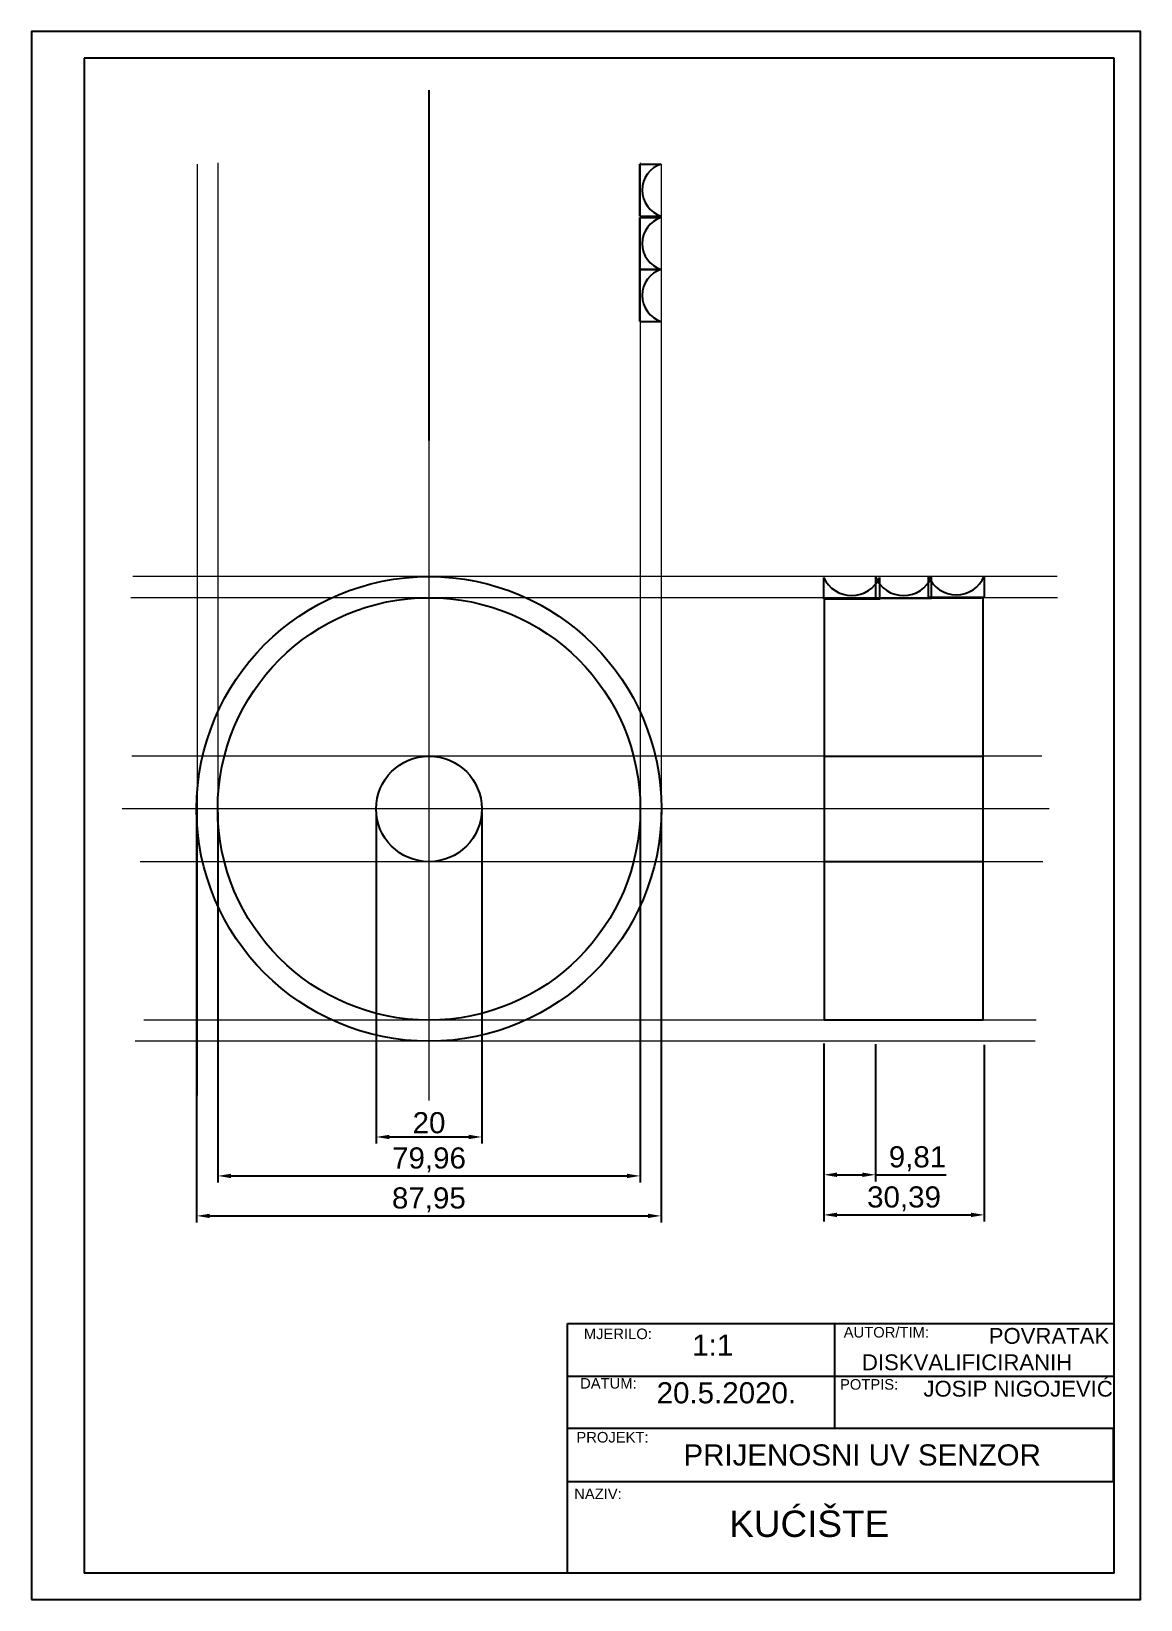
# Model space of a CAD drawing. Header units: millimetres. Extents: x 5078 to 10531, y 3442 to 6971.
# Drawn here: x 5077.8 to 5287.8, y 3441.7 to 3738.7 of the extents above; entities outside this region: 2.
import ezdxf

# ---------------------------------------------------------------- set-up
doc = ezdxf.new("R2010")
doc.units = ezdxf.units.MM
doc.styles.get("Standard").update_dxf_attribs({"font": 'arial.ttf'})
doc.dimstyles.new('ISO-25', dxfattribs={"dimtxt": 2.5, "dimasz": 2.5, "dimexe": 1.25, "dimexo": 0.625, "dimtad": 1, "dimtxsty": 'Standard', "dimcen": 2.5, "dimadec": 0, "dimazin": 0, "dimtfac": 1, "dimtmove": 0, "dimatfit": 3, "dimfxl": 1, "dimarcsym": 0})

# ---------------------------------------------------------------- blocks, each defined once
blk = doc.blocks.new('*D8')
at = {"color": 0, "lineweight": -2, "transparency": 16777216}
for p, q in [((5113.09, 3590.8), (5113.09, 3520.67)), ((5193.05, 3590.8), (5193.05, 3520.67)), ((5115.59, 3521.92), (5190.55, 3521.92))]:
    blk.add_line(p, q, dxfattribs=at)
at = {"color": 0, "transparency": 16777216}
for points in [[(5115.59, 3522.34), (5115.59, 3521.51), (5113.09, 3521.92)], [(5190.55, 3522.34), (5190.55, 3521.51), (5193.05, 3521.92)]]:
    blk.add_solid(points, dxfattribs=at)
at = {"layer": 'Defpoints', "color": 0, "transparency": 16777216}
for p in [(5113.09, 3591.43), (5193.05, 3591.43), (5193.05, 3521.92)]:
    blk.add_point(p, dxfattribs=at)
at = {"color": 0, "transparency": 16777216, "insert": (5153.07, 3524.95), "char_height": 4, "attachment_point": 5}
blk.add_mtext('79,96', dxfattribs=at)
blk = doc.blocks.new('*D9')
at = {"color": 0, "lineweight": -2, "transparency": 16777216}
for p, q in [((5109.07, 3590.8), (5109.07, 3513.1)), ((5197.01, 3590.8), (5197.01, 3513.1)), ((5111.57, 3514.35), (5194.51, 3514.35))]:
    blk.add_line(p, q, dxfattribs=at)
at = {"color": 0, "transparency": 16777216}
for points in [[(5111.57, 3514.77), (5111.57, 3513.94), (5109.07, 3514.35)], [(5194.51, 3514.77), (5194.51, 3513.94), (5197.01, 3514.35)]]:
    blk.add_solid(points, dxfattribs=at)
at = {"layer": 'Defpoints', "color": 0, "transparency": 16777216}
for p in [(5109.07, 3591.43), (5197.01, 3591.43), (5197.01, 3514.35)]:
    blk.add_point(p, dxfattribs=at)
at = {"color": 0, "transparency": 16777216, "insert": (5153.04, 3517.38), "char_height": 4, "attachment_point": 5}
blk.add_mtext('87,95', dxfattribs=at)
blk = doc.blocks.new('*D10')
at = {"color": 0, "lineweight": -2, "transparency": 16777216}
for p, q in [((5143.07, 3590.8), (5143.07, 3528.05)), ((5163.07, 3590.8), (5163.07, 3528.05)), ((5145.57, 3529.3), (5160.57, 3529.3))]:
    blk.add_line(p, q, dxfattribs=at)
at = {"color": 0, "transparency": 16777216}
for points in [[(5145.57, 3529.72), (5145.57, 3528.88), (5143.07, 3529.3)], [(5160.57, 3529.72), (5160.57, 3528.88), (5163.07, 3529.3)]]:
    blk.add_solid(points, dxfattribs=at)
at = {"layer": 'Defpoints', "color": 0, "transparency": 16777216}
for p in [(5143.07, 3591.43), (5163.07, 3591.43), (5163.07, 3529.3)]:
    blk.add_point(p, dxfattribs=at)
at = {"color": 0, "transparency": 16777216, "insert": (5153.07, 3531.97), "char_height": 4, "attachment_point": 5}
blk.add_mtext('20', dxfattribs=at)
blk = doc.blocks.new('*D11')
at = {"color": 0, "lineweight": -2, "transparency": 16777216}
for p, q in [((5227.81, 3546.99), (5227.81, 3513.29)), ((5258.19, 3546.75), (5258.19, 3513.29)), ((5230.31, 3514.54), (5255.69, 3514.54))]:
    blk.add_line(p, q, dxfattribs=at)
at = {"color": 0, "transparency": 16777216}
for points in [[(5230.31, 3514.96), (5230.31, 3514.12), (5227.81, 3514.54)], [(5255.69, 3514.96), (5255.69, 3514.12), (5258.19, 3514.54)]]:
    blk.add_solid(points, dxfattribs=at)
at = {"layer": 'Defpoints', "color": 0, "transparency": 16777216}
for p in [(5227.81, 3547.61), (5258.19, 3547.37), (5258.19, 3514.54)]:
    blk.add_point(p, dxfattribs=at)
at = {"color": 0, "transparency": 16777216, "insert": (5243, 3517.57), "char_height": 4, "attachment_point": 5}
blk.add_mtext('30,39', dxfattribs=at)
blk = doc.blocks.new('*D12')
at = {"color": 0, "lineweight": -2, "transparency": 16777216}
for p, q in [((5227.81, 3546.99), (5227.81, 3520.89)), ((5237.61, 3546.88), (5237.61, 3520.89)), ((5230.31, 3522.14), (5235.11, 3522.14)), ((5237.61, 3522.14), (5250.98, 3522.14))]:
    blk.add_line(p, q, dxfattribs=at)
at = {"color": 0, "transparency": 16777216}
for points in [[(5230.31, 3522.56), (5230.31, 3521.72), (5227.81, 3522.14)], [(5235.11, 3522.56), (5235.11, 3521.72), (5237.61, 3522.14)]]:
    blk.add_solid(points, dxfattribs=at)
at = {"layer": 'Defpoints', "color": 0, "transparency": 16777216}
for p in [(5227.81, 3547.61), (5237.61, 3547.5), (5237.61, 3522.14)]:
    blk.add_point(p, dxfattribs=at)
at = {"color": 0, "transparency": 16777216, "insert": (5245.55, 3525.17), "char_height": 4, "attachment_point": 5}
blk.add_mtext('9,81', dxfattribs=at)

msp = doc.modelspace()

# ---------------------------------------------------------------- linework, layer by layer
for p, q in [((5282.785, 3733.573), (5087.791, 3733.573)), ((5087.791, 3733.573), (5087.791, 3446.679)), ((5282.785, 3446.679), (5282.785, 3733.573)), ((5153.065, 3727.547), (5153.065, 3661.193)), ((5193.01, 3703.685), (5193.01, 3713.552)), ((5193.01, 3713.552), (5197.01, 3713.552)), ((5193.01, 3703.685), (5197.01, 3703.685)), ((5193.01, 3693.564), (5193.01, 3703.432)), ((5193.01, 3703.432), (5197.01, 3703.432)), ((5193.01, 3683.746), (5193.01, 3693.613)), ((5193.01, 3693.613), (5197.01, 3693.613)), ((5193.01, 3693.564), (5197.01, 3693.564)), ((5193.01, 3683.746), (5197.01, 3683.746)), ((5247.601, 3631.482), (5247.601, 3635.482)), ((5227.943, 3581.427), (5227.943, 3601.427)), ((5227.943, 3601.427), (5257.943, 3601.427)), ((5257.943, 3601.427), (5257.943, 3581.427)), ((5257.943, 3581.427), (5227.943, 3581.427)), ((5179.292, 3446.661), (5179.292, 3493.994)), ((5179.292, 3493.994), (5282.746, 3493.994)), ((5229.862, 3493.931), (5229.862, 3474.084)), ((5179.283, 3474.089), (5179.283, 3484.008)), ((5179.283, 3484.008), (5282.654, 3484.008)), ((5282.654, 3474.089), (5179.283, 3474.089)), ((5282.654, 3464.038), (5282.654, 3474.089)), ((5179.283, 3464.038), (5282.654, 3464.038)), ((5282.785, 3446.679), (5087.791, 3446.679))]:
    msp.add_line(p, q)
at = {"linetype": 'Continuous', "lineweight": 5, "ltscale": 2}
for p, q in [((5153.065, 3727.547), (5153.065, 3536.192)), ((5109.147, 3713.541), (5109.147, 3537.143)), ((5113.087, 3713.787), (5113.087, 3520.674)), ((5193.052, 3713.787), (5193.052, 3521.751)), ((5197.015, 3713.552), (5197.015, 3536.572)), ((5272.007, 3635.427), (5096.986, 3635.427)), ((5272.022, 3631.427), (5096.602, 3631.427)), ((5269.101, 3601.427), (5096.78, 3601.427)), ((5270.464, 3591.427), (5095.006, 3591.427)), ((5269.281, 3581.427), (5098.397, 3581.427)), ((5268.045, 3551.427), (5099.083, 3551.427)), ((5267.812, 3547.427), (5097.452, 3547.427))]:
    msp.add_line(p, q, dxfattribs=at)
for points in [[(5077.789, 3441.678), (5287.789, 3441.678), (5287.789, 3738.678), (5077.789, 3738.678), (5077.789, 3441.678)], [(5237.615, 3635.351), (5237.615, 3631.351), (5248.208, 3631.351), (5248.208, 3635.351)], [(5258.194, 3635.482), (5258.194, 3631.482), (5247.601, 3631.482)], [(5227.806, 3631.241), (5238.398, 3631.241), (5238.398, 3635.241)], [(5227.806, 3631.241), (5227.806, 3635.241)], [(5227.943, 3631.427), (5257.943, 3631.427), (5257.943, 3551.427), (5227.943, 3551.427), (5227.943, 3631.427)]]:
    msp.add_lwpolyline(points)
for radius in [44, 40, 10]:
    msp.add_circle((5153.065, 3591.427), radius)
for centre, radius, start, end in [((5198.611, 3708.619), 5.187, 107.96961, 252.03039), ((5198.611, 3698.498), 5.187, 107.96961, 252.03039), ((5198.611, 3688.68), 5.187, 107.96961, 252.03039), ((5242.911, 3637.553), 5.736, 202.57355, 337.42645), ((5252.898, 3637.691), 5.739, 202.64276, 337.35724), ((5233.102, 3637.654), 5.82, 204.49368, 335.50632)]:
    msp.add_arc(centre, radius, start, end)

# ---------------------------------------------------------------- texts
at = {"attachment_point": 1}
for s, width, gutter_width, heights, insert, char_height in [('{\\fArial|b0|i0|c238|p34;^I^I^IPOVRATAK \\PDISKVALIFICIRANIH, }JOSIP NIGOJEVI{\\fArial|b0|i0|c238|p34;Ć}', 69.5078, 104.099, [8.074], (10479.04, 6971.455), 2), ('{\\fArial|b0|i0|c238|p34;^I^I^IPOVRATAK \\PDISKVALIFICIRANIH, }JOSIP NIGOJEVI{\\fArial|b0|i0|c238|p34;Ć}', 69.5078, 104.099, [8.074], (10476.456, 6970.226), 2), ('{\\fArial|b0|i0|c238|p34;MJERILO:}', 96.49223, 104.099, [0], (5182.378, 3493.01), 2), ('{\\fArial|b0|i0|c238|p34;AUTOR/TIM:}', 96.49223, 104.099, [0], (5231.58, 3493.312), 2), ('{\\fArial|b0|i0|c238|p34;^I^IPOVRATAK \\PDISKVALIFICIRANIH}\\P          JOSIP NIGOJEVI{\\fArial|b0|i0|c238|p34;Ć}', 92.30014, 104.099, [27.303], (5235.028, 3493.125), 3), ('1:{\\fArial|b0|i0|c238|p34;1}', 30.02431, 523.883, [0], (5202.904, 3491.882), 4), ('{\\fArial|b0|i0|c238|p34;DATUM:}', 96.49223, 104.099, [0], (5181.677, 3483.642), 2), ('20{\\fArial|b0|i0|c238|p34;.}5{\\fArial|b0|i0|c238|p34;.2020.}', 75.8526, 104.099, [0], (5196.161, 3482.848), 4), ('{\\fArial|b0|i0|c238|p34;POTPIS:}', 96.49223, 104.099, [0], (5230.879, 3483.441), 2), ('{\\fArial|b0|i0|c238|p34;PROJEKT:}', 96.49223, 104.099, [0], (5180.976, 3473.435), 2), ('{\\fArial|b0|i0|c238|p34;PRIJENOSNI UV SENZOR}', 108.38988, 104.099, [11.646], (5201.233, 3471.08), 4), ('{\\fArial|b0|i0|c238|p34;NAZIV:}', 96.49223, 104.099, [0], (5180.556, 3462.707), 2), ('{\\fArial|b0|i0|c238|p34;KUĆIŠTE}', 75.8526, 104.099, [0], (5209.913, 3458.551), 5)]:
    msp.add_mtext_dynamic_manual_height_columns(s, width=width, gutter_width=gutter_width, heights=heights, dxfattribs=dict(at, insert=insert, char_height=char_height))

# ---------------------------------------------------------------- dimensions: what is measured, and where the dimension line sits
for base, p1, p2, picture, middle in [((5197.015, 3514.354), (5109.065, 3591.427), (5197.015, 3591.427), '*D9', (5153.04, 3517.383)), ((5193.0516, 3521.9236), (5113.0867, 3591.4273), (5193.0516, 3591.4273), '*D8', (5153.0692, 3524.9524)), ((5163.065, 3529.3), (5143.065, 3591.427), (5163.065, 3591.427), '*D10', (5153.065, 3531.968)), ((5258.194, 3514.539), (5227.806, 3547.614), (5258.194, 3547.373), '*D11', (5243, 3517.568)), ((5237.615, 3522.139), (5227.806, 3547.614), (5237.615, 3547.504), '*D12', (5245.549, 3525.168))]:
    dim = msp.add_linear_dim(base=base, p1=p1, p2=p2, dimstyle='ISO-25', override={"dimtxt": 4})
    dim.commit()
    dim.dimension.update_dxf_attribs({"geometry": picture, "text_midpoint": middle})

doc.saveas('drawing.dxf')
